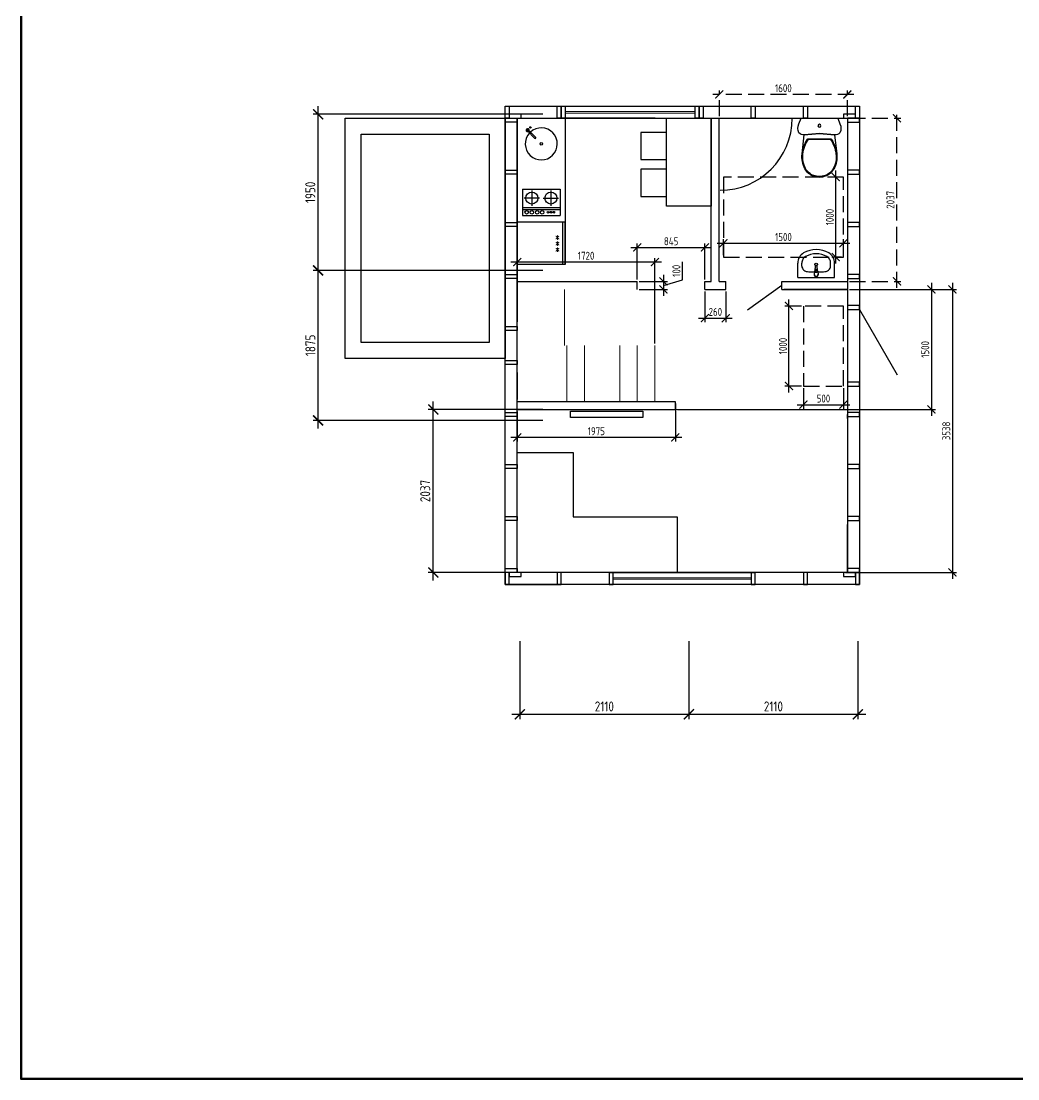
# Model space of a CAD drawing. Header units: millimetres. Extents: x 743280 to 1140305, y -337608 to -106611.
# Drawn here: x 950830 to 963287, y -252250 to -239035 of the extents above; entities that cross this region are included whole.
import ezdxf

# ---------------------------------------------------------------- set-up
doc = ezdxf.new("R2010")
doc.units = ezdxf.units.MM
doc.header["$PDMODE"] = 35
doc.linetypes.add('GOST2.303 4', pattern=[7, 5, -2, 0])
doc.layers.get('Defpoints').update_dxf_attribs({"color": 9})
doc.layers.add('SANTEH', color=7, linetype='Continuous')
doc.layers.add('Сантехника', color=7, linetype='Continuous')
for name, color, linetype, lineweight in [('НЕВИДИМЫЕ', 6, 'GOST2.303 4', 13), ('ОСНОВНЫЕ', 7, 'Continuous', 30), ('РАЗМЕРЫ', 42, 'Continuous', 13), ('Сварка', 102, 'Continuous', 13), ('СПДС_РАЗМЕРЫ', 42, 'Continuous', 13), ('ТОНКИЕ', 250, 'Continuous', 13)]:
    doc.layers.add(name, color=color, linetype=linetype, lineweight=lineweight)
doc.styles.add('Dim', font='iso9.shx')
doc.styles.add('GOST 2.304', font='CS_Gost2304.shx')
doc.dimstyles.new('СПДС', dxfattribs={"dimtxt": 2.5, "dimasz": 2.5, "dimexe": 1.25, "dimexo": 0.625, "dimtad": 1, "dimdec": 0, "dimtxsty": 'GOST 2.304', "dimblk": 'ARCHTICK', "dimblk1": 'ARCHTICK', "dimblk2": 'ARCHTICK', "dimcen": 2.5, "dimdle": 2, "dimadec": 0, "dimazin": 2, "dimtfac": 0.75, "dimtdec": 4, "dimtmove": 1, "dimatfit": 3, "dimfxl": 1, "dimtolj": 1, "dimarcsym": 1})

# ---------------------------------------------------------------- blocks, each defined once
blk = doc.blocks.new('s_45')
at = {"layer": 'SANTEH', "flags": 128}
for points in [[(188, 0), (206, 189, 0.2888), (180, 256, 0.224419), (71, 257), (0, 229), (0, -229), (71, -257, 0.224419), (180, -256, 0.2888), (206, -189)], [(188, 0), (206, 189, 0.2888), (180, 256, 0.224419), (71, 257), (0, 229), (0, -229), (71, -257, 0.224419), (180, -256, 0.2888), (206, -189)], [(206, -189), (445, -217, -0.122327), (261, -148), (261, 148, -0.122328), (445, 217), (206, 189), (188, 0)], [(206, -189), (445, -217, -0.122327), (261, -148), (261, 148, -0.122328), (445, 217), (206, 189), (188, 0)], [(261, -148, 0.122438), (445, -217, 0.152571), (632, -181, 0.185585), (725, -73, 0.17428), (725, 73, 0.185585), (632, 181, 0.152571), (445, 217, 0.122438), (261, 148)], [(261, -148, 0.122438), (445, -217, 0.152571), (632, -181, 0.185585), (725, -73, 0.17428), (725, 73, 0.185585), (632, 181, 0.152571), (445, 217, 0.122438), (261, 148)], [(261, -136, 0.125396), (446, -207, 0.152532), (628, -173, 0.18559), (715, -70, 0.174364), (715, 70, 0.18559), (628, 173, 0.152531), (446, 207, 0.125396), (261, 136)]]:
    blk.add_lwpolyline(points, format="xyb", close=True, dxfattribs=at)
at = {"layer": 'SANTEH'}
blk.add_circle((93, 0), 18.4, dxfattribs=at)
blk = doc.blocks.new('Basin 01_72')
at = {"layer": 'SANTEH', "linetype": 'Continuous'}
for p, q in [((0, 350), (0, 172)), ((460, 350), (0, 350)), ((139, 278), (139, 278)), ((321, 278), (139, 278)), ((206, 312), (206, 317)), ((209, 271), (206, 312)), ((216, 288), (244, 288)), ((216, 273), (216, 288)), ((216, 288), (244, 288)), ((244, 288), (244, 273)), ((251, 271), (254, 312)), ((254, 312), (254, 317)), ((460, 350), (460, 172)), ((50, 207), (50, 172)), ((212, 262), (219, 209)), ((241, 209), (248, 262)), ((410, 207), (410, 172))]:
    blk.add_line(p, q, dxfattribs=at)
for points in [[(139, 278), (122, 277), (105, 273), (90, 266), (76, 257), (65, 247), (57, 235), (52, 221), (50, 207)], [(410, 207), (408, 221), (403, 235), (395, 247), (384, 257), (370, 266), (355, 273), (338, 277), (321, 278)], [(0, 172), (1, 152), (5, 133), (11, 114), (20, 96), (30, 80), (43, 66), (57, 53), (73, 42)], [(50, 172), (51, 159), (53, 147), (57, 135), (63, 124), (69, 113), (77, 104), (86, 96), (97, 89)], [(363, 89), (374, 96), (383, 104), (391, 113), (397, 124), (403, 135), (407, 147), (409, 159), (410, 172)], [(387, 42), (403, 53), (417, 66), (430, 80), (440, 96), (449, 114), (455, 133), (459, 152), (460, 172)], [(73, 42), (110, 24), (149, 11), (189, 3), (230, 0), (271, 3), (311, 11), (350, 24), (387, 42)], [(97, 89), (128, 73), (161, 62), (195, 55), (230, 53), (265, 55), (299, 62), (332, 73), (363, 89)]]:
    blk.add_lwpolyline(points, dxfattribs=at)
blk.add_circle((230, 189), 17.5, dxfattribs=at)
for centre, radius, start, end in [((230, 313), 25, 339.2856, 200.7144), ((230, 313), 24, 7.8374, 171.8967), ((230, 274), 21.1, 185.1696, 354.8304), ((230, 273), 21.1, 185.1696, 354.8304), ((230, 273), 13.6, 180, 0), ((230, 210), 11.2, 187.1389, 352.8611)]:
    blk.add_arc(centre, radius, start, end, dxfattribs=at)
blk = doc.blocks.new('_ArchTick')
at = {"color": 0, "linetype": 'ByBlock', "const_width": 0.15}
blk.add_lwpolyline([(-0.5, -0.5), (0.5, 0.5)], dxfattribs=at)
blk = doc.blocks.new('*D82')
at = {"layer": 'Defpoints', "color": 0, "ltscale": 100, "transparency": 16777216}
for p in [(955981, -243886), (957382, -243886), (957382, -245924)]:
    blk.add_point(p, dxfattribs=at)
at = {"layer": 'РАЗМЕРЫ', "color": 0, "lineweight": -2, "ltscale": 100, "transparency": 16777216}
for p, q in [((955981, -246024), (955981, -243786)), ((957351, -243886), (955918, -243886)), ((957351, -245924), (955918, -245924))]:
    blk.add_line(p, q, dxfattribs=at)
at = {"layer": 'РАЗМЕРЫ', "color": 0, "lineweight": -2, "ltscale": 100, "transparency": 16777216, "xscale": 125, "yscale": 125, "zscale": 125}
for p, rotation in [((955981, -243886), 90), ((955981, -245924), 270)]:
    blk.add_blockref('_ArchTick', p, dxfattribs=dict(at, rotation=rotation))
at = {"layer": 'РАЗМЕРЫ', "color": 0, "ltscale": 100, "transparency": 16777216, "insert": (955880, -244905), "char_height": 125, "attachment_point": 5, "rotation": 90, "style": 'GOST 2.304'}
blk.add_mtext('\\A1;2037', dxfattribs=at)
blk = doc.blocks.new('*D83')
at = {"layer": 'Defpoints', "color": 0, "ltscale": 100, "transparency": 16777216}
for p in [(954541, -242149), (957382, -242149), (957382, -244024)]:
    blk.add_point(p, dxfattribs=at)
at = {"layer": 'РАЗМЕРЫ', "color": 0, "lineweight": -2, "ltscale": 100, "transparency": 16777216}
for p, q in [((954541, -244124), (954541, -242049)), ((957351, -242149), (954479, -242149)), ((957351, -244024), (954479, -244024))]:
    blk.add_line(p, q, dxfattribs=at)
at = {"layer": 'РАЗМЕРЫ', "color": 0, "lineweight": -2, "ltscale": 100, "transparency": 16777216, "xscale": 125, "yscale": 125, "zscale": 125}
for p, rotation in [((954541, -242149), 90), ((954541, -244024), 270)]:
    blk.add_blockref('_ArchTick', p, dxfattribs=dict(at, rotation=rotation))
at = {"layer": 'РАЗМЕРЫ', "color": 0, "ltscale": 100, "transparency": 16777216, "insert": (954445, -243086), "char_height": 125, "attachment_point": 5, "rotation": 90, "style": 'GOST 2.304'}
blk.add_mtext('\\A1;1875', dxfattribs=at)
blk = doc.blocks.new('*D84')
at = {"layer": 'Defpoints', "color": 0, "ltscale": 100, "transparency": 16777216}
for p in [(954541, -240199), (957382, -240199), (957382, -242149)]:
    blk.add_point(p, dxfattribs=at)
at = {"layer": 'РАЗМЕРЫ', "color": 0, "lineweight": -2, "ltscale": 100, "transparency": 16777216}
for p, q in [((954541, -242249), (954541, -240099)), ((957351, -240199), (954479, -240199)), ((957351, -242149), (954479, -242149))]:
    blk.add_line(p, q, dxfattribs=at)
at = {"layer": 'РАЗМЕРЫ', "color": 0, "lineweight": -2, "ltscale": 100, "transparency": 16777216, "xscale": 125, "yscale": 125, "zscale": 125}
for p, rotation in [((954541, -240199), 90), ((954541, -242149), 270)]:
    blk.add_blockref('_ArchTick', p, dxfattribs=dict(at, rotation=rotation))
at = {"layer": 'РАЗМЕРЫ', "color": 0, "ltscale": 100, "transparency": 16777216, "insert": (954444, -241174), "char_height": 125, "attachment_point": 5, "rotation": 90, "style": 'GOST 2.304'}
blk.add_mtext('\\A1;1950', dxfattribs=at)
blk = doc.blocks.new('*D85')
at = {"layer": 'Defpoints', "color": 0, "ltscale": 100, "transparency": 16777216}
for p in [(957063, -246751), (959176, -246751), (959176, -247695)]:
    blk.add_point(p, dxfattribs=at)
at = {"layer": 'РАЗМЕРЫ', "color": 0, "lineweight": -2, "ltscale": 100, "transparency": 16777216}
for p, q in [((957063, -246782), (957063, -247758)), ((959176, -246782), (959176, -247758)), ((956963, -247695), (959276, -247695))]:
    blk.add_line(p, q, dxfattribs=at)
at = {"layer": 'РАЗМЕРЫ', "color": 0, "lineweight": -2, "ltscale": 100, "transparency": 16777216, "xscale": 125, "yscale": 125, "zscale": 125, "rotation": 180}
blk.add_blockref('_ArchTick', (957063, -247695), dxfattribs=at)
at = {"layer": 'РАЗМЕРЫ', "color": 0, "lineweight": -2, "ltscale": 100, "transparency": 16777216, "xscale": 125, "yscale": 125, "zscale": 125}
blk.add_blockref('_ArchTick', (959176, -247695), dxfattribs=at)
at = {"layer": 'РАЗМЕРЫ', "color": 0, "ltscale": 100, "transparency": 16777216, "insert": (958119, -247597), "char_height": 125, "attachment_point": 5, "style": 'GOST 2.304'}
blk.add_mtext('\\A1;2110', dxfattribs=at)
blk = doc.blocks.new('*D86')
at = {"layer": 'Defpoints', "color": 0, "ltscale": 100, "transparency": 16777216}
for p in [(959176, -246751), (961288, -246751), (961288, -247695)]:
    blk.add_point(p, dxfattribs=at)
at = {"layer": 'РАЗМЕРЫ', "color": 0, "lineweight": -2, "ltscale": 100, "transparency": 16777216}
for p, q in [((959176, -246782), (959176, -247758)), ((961288, -246782), (961288, -247758)), ((959076, -247695), (961388, -247695))]:
    blk.add_line(p, q, dxfattribs=at)
at = {"layer": 'РАЗМЕРЫ', "color": 0, "lineweight": -2, "ltscale": 100, "transparency": 16777216, "xscale": 125, "yscale": 125, "zscale": 125, "rotation": 180}
blk.add_blockref('_ArchTick', (959176, -247695), dxfattribs=at)
at = {"layer": 'РАЗМЕРЫ', "color": 0, "lineweight": -2, "ltscale": 100, "transparency": 16777216, "xscale": 125, "yscale": 125, "zscale": 125}
blk.add_blockref('_ArchTick', (961288, -247695), dxfattribs=at)
at = {"layer": 'РАЗМЕРЫ', "color": 0, "ltscale": 100, "transparency": 16777216, "insert": (960232, -247597), "char_height": 125, "attachment_point": 5, "style": 'GOST 2.304'}
blk.add_mtext('\\A1;2110', dxfattribs=at)
blk = doc.blocks.new('*D600')
at = {"layer": 'Defpoints', "color": 0, "transparency": 16777216}
for p in [(961156, -242386), (959006, -243886), (962206, -243886)]:
    blk.add_point(p, dxfattribs=at)
at = {"layer": 'СПДС_РАЗМЕРЫ', "color": 0, "lineweight": -2, "transparency": 16777216}
for p, q in [((962206, -242306), (962206, -243966)), ((961181, -242386), (962256, -242386)), ((959031, -243886), (962256, -243886))]:
    blk.add_line(p, q, dxfattribs=at)
at = {"layer": 'СПДС_РАЗМЕРЫ', "color": 0, "lineweight": -2, "transparency": 16777216, "xscale": 100, "yscale": 100, "zscale": 100}
for p, rotation in [((962206, -242386), 90), ((962206, -243886), 270)]:
    blk.add_blockref('_ArchTick', p, dxfattribs=dict(at, rotation=rotation))
at = {"layer": 'СПДС_РАЗМЕРЫ', "color": 0, "transparency": 16777216, "insert": (962129, -243136), "char_height": 100, "attachment_point": 5, "rotation": 90, "style": 'GOST 2.304'}
blk.add_mtext('\\A1;1500', dxfattribs=at)
blk = doc.blocks.new('*D602')
at = {"layer": 'Defpoints', "color": 0, "transparency": 16777216}
for p in [(959006, -243786), (957031, -243886), (957031, -244236)]:
    blk.add_point(p, dxfattribs=at)
at = {"layer": 'СПДС_РАЗМЕРЫ', "color": 0, "lineweight": -2, "transparency": 16777216}
for p, q in [((959006, -243811), (959006, -244286)), ((957031, -243911), (957031, -244286)), ((959086, -244236), (956951, -244236))]:
    blk.add_line(p, q, dxfattribs=at)
at = {"layer": 'СПДС_РАЗМЕРЫ', "color": 0, "lineweight": -2, "transparency": 16777216, "xscale": 100, "yscale": 100, "zscale": 100, "rotation": 180}
blk.add_blockref('_ArchTick', (957031, -244236), dxfattribs=at)
at = {"layer": 'СПДС_РАЗМЕРЫ', "color": 0, "lineweight": -2, "transparency": 16777216, "xscale": 100, "yscale": 100, "zscale": 100}
blk.add_blockref('_ArchTick', (959006, -244236), dxfattribs=at)
at = {"layer": 'СПДС_РАЗМЕРЫ', "color": 0, "transparency": 16777216, "insert": (958018, -244158), "char_height": 100, "attachment_point": 5, "style": 'GOST 2.304'}
blk.add_mtext('\\A1;1975', dxfattribs=at)
blk = doc.blocks.new('*D622')
at = {"layer": 'Defpoints', "color": 0, "ltscale": 40, "transparency": 16777216}
for p in [(958531, -242286), (958531, -242386), (958856, -242386)]:
    blk.add_point(p, dxfattribs=at)
at = {"layer": 'СПДС_РАЗМЕРЫ', "color": 0, "lineweight": -2, "ltscale": 40, "transparency": 16777216}
for p, q in [((959094, -242265), (959094, -242042)), ((958856, -242206), (958856, -242466)), ((958556, -242286), (958906, -242286)), ((958856, -242336), (959094, -242265)), ((958556, -242386), (958906, -242386))]:
    blk.add_line(p, q, dxfattribs=at)
at = {"layer": 'СПДС_РАЗМЕРЫ', "color": 0, "lineweight": -2, "ltscale": 40, "transparency": 16777216, "xscale": 100, "yscale": 100, "zscale": 100}
for p, rotation in [((958856, -242286), 90), ((958856, -242386), 270)]:
    blk.add_blockref('_ArchTick', p, dxfattribs=dict(at, rotation=rotation))
at = {"layer": 'СПДС_РАЗМЕРЫ', "color": 0, "ltscale": 40, "transparency": 16777216, "insert": (959019, -242154), "char_height": 100, "attachment_point": 5, "rotation": 90, "style": 'GOST 2.304'}
blk.add_mtext('\\A1;100', dxfattribs=at)
blk = doc.blocks.new('*D623')
at = {"layer": 'Defpoints', "color": 0, "ltscale": 40, "transparency": 16777216}
for p in [(959376, -241862), (958531, -242286), (959376, -242286)]:
    blk.add_point(p, dxfattribs=at)
at = {"layer": 'СПДС_РАЗМЕРЫ', "color": 0, "lineweight": -2, "ltscale": 40, "transparency": 16777216}
for p, q in [((958531, -242261), (958531, -241812)), ((959376, -242261), (959376, -241812)), ((958451, -241862), (959456, -241862))]:
    blk.add_line(p, q, dxfattribs=at)
at = {"layer": 'СПДС_РАЗМЕРЫ', "color": 0, "lineweight": -2, "ltscale": 40, "transparency": 16777216, "xscale": 100, "yscale": 100, "zscale": 100, "rotation": 180}
blk.add_blockref('_ArchTick', (958531, -241862), dxfattribs=at)
at = {"layer": 'СПДС_РАЗМЕРЫ', "color": 0, "lineweight": -2, "ltscale": 40, "transparency": 16777216, "xscale": 100, "yscale": 100, "zscale": 100}
blk.add_blockref('_ArchTick', (959376, -241862), dxfattribs=at)
at = {"layer": 'СПДС_РАЗМЕРЫ', "color": 0, "ltscale": 40, "transparency": 16777216, "insert": (958953, -241785), "char_height": 100, "attachment_point": 5, "style": 'GOST 2.304'}
blk.add_mtext('\\A1;845', dxfattribs=at)
blk = doc.blocks.new('*D625')
at = {"layer": 'Defpoints', "color": 0, "ltscale": 40, "transparency": 16777216}
for p in [(959376, -242386), (959636, -242386), (959636, -242746)]:
    blk.add_point(p, dxfattribs=at)
at = {"layer": 'СПДС_РАЗМЕРЫ', "color": 0, "lineweight": -2, "ltscale": 40, "transparency": 16777216}
for p, q in [((959376, -242411), (959376, -242796)), ((959636, -242411), (959636, -242796)), ((959296, -242746), (959716, -242746))]:
    blk.add_line(p, q, dxfattribs=at)
at = {"layer": 'СПДС_РАЗМЕРЫ', "color": 0, "lineweight": -2, "ltscale": 40, "transparency": 16777216, "xscale": 100, "yscale": 100, "zscale": 100, "rotation": 180}
blk.add_blockref('_ArchTick', (959376, -242746), dxfattribs=at)
at = {"layer": 'СПДС_РАЗМЕРЫ', "color": 0, "lineweight": -2, "ltscale": 40, "transparency": 16777216, "xscale": 100, "yscale": 100, "zscale": 100}
blk.add_blockref('_ArchTick', (959636, -242746), dxfattribs=at)
at = {"layer": 'СПДС_РАЗМЕРЫ', "color": 0, "ltscale": 40, "transparency": 16777216, "insert": (959506, -242667), "char_height": 100, "attachment_point": 5, "style": 'GOST 2.304'}
blk.add_mtext('\\A1;260', dxfattribs=at)
blk = doc.blocks.new('*D629')
at = {"layer": 'Defpoints', "color": 0, "ltscale": 40, "transparency": 16777216}
for p in [(961156, -242386), (961106, -245924), (962469, -245924)]:
    blk.add_point(p, dxfattribs=at)
at = {"layer": 'СПДС_РАЗМЕРЫ', "color": 0, "lineweight": -2, "ltscale": 40, "transparency": 16777216}
for p, q in [((962469, -242306), (962469, -246004)), ((961181, -242386), (962519, -242386)), ((961131, -245924), (962519, -245924))]:
    blk.add_line(p, q, dxfattribs=at)
at = {"layer": 'СПДС_РАЗМЕРЫ', "color": 0, "lineweight": -2, "ltscale": 40, "transparency": 16777216, "xscale": 100, "yscale": 100, "zscale": 100}
for p, rotation in [((962469, -242386), 90), ((962469, -245924), 270)]:
    blk.add_blockref('_ArchTick', p, dxfattribs=dict(at, rotation=rotation))
at = {"layer": 'СПДС_РАЗМЕРЫ', "color": 0, "ltscale": 40, "transparency": 16777216, "insert": (962392, -244155), "char_height": 100, "attachment_point": 5, "rotation": 90, "style": 'GOST 2.304'}
blk.add_mtext('\\A1;3538', dxfattribs=at)
blk = doc.blocks.new('*D633')
at = {"layer": 'Defpoints', "color": 0, "ltscale": 40, "transparency": 16777216}
for p in [(957031, -242045), (957031, -243086), (958751, -243086)]:
    blk.add_point(p, dxfattribs=at)
at = {"layer": 'СПДС_РАЗМЕРЫ', "color": 0, "lineweight": -2, "ltscale": 40, "transparency": 16777216}
for p, q in [((958831, -242045), (956951, -242045)), ((957031, -243061), (957031, -241995)), ((958751, -243061), (958751, -241995))]:
    blk.add_line(p, q, dxfattribs=at)
at = {"layer": 'СПДС_РАЗМЕРЫ', "color": 0, "lineweight": -2, "ltscale": 40, "transparency": 16777216, "xscale": 100, "yscale": 100, "zscale": 100, "rotation": 180}
blk.add_blockref('_ArchTick', (957031, -242045), dxfattribs=at)
at = {"layer": 'СПДС_РАЗМЕРЫ', "color": 0, "lineweight": -2, "ltscale": 40, "transparency": 16777216, "xscale": 100, "yscale": 100, "zscale": 100}
blk.add_blockref('_ArchTick', (958751, -242045), dxfattribs=at)
at = {"layer": 'СПДС_РАЗМЕРЫ', "color": 0, "ltscale": 40, "transparency": 16777216, "insert": (957891, -241966), "char_height": 100, "attachment_point": 5, "style": 'GOST 2.304'}
blk.add_mtext('\\A1;1720', dxfattribs=at)
blk = doc.blocks.new('*D637')
at = {"layer": 'Defpoints', "color": 0, "ltscale": 40, "transparency": 16777216}
for p in [(961107, -241809), (959607, -241983), (961107, -241983)]:
    blk.add_point(p, dxfattribs=at)
at = {"layer": 'РАЗМЕРЫ', "color": 0, "lineweight": -2, "ltscale": 40, "transparency": 16777216}
for p, q in [((959527, -241809), (961187, -241809)), ((959607, -241958), (959607, -241759)), ((961107, -241958), (961107, -241759))]:
    blk.add_line(p, q, dxfattribs=at)
at = {"layer": 'РАЗМЕРЫ', "color": 0, "lineweight": -2, "ltscale": 40, "transparency": 16777216, "xscale": 100, "yscale": 100, "zscale": 100, "rotation": 180}
blk.add_blockref('_ArchTick', (959607, -241809), dxfattribs=at)
at = {"layer": 'РАЗМЕРЫ', "color": 0, "lineweight": -2, "ltscale": 40, "transparency": 16777216, "xscale": 100, "yscale": 100, "zscale": 100}
blk.add_blockref('_ArchTick', (961107, -241809), dxfattribs=at)
at = {"layer": 'РАЗМЕРЫ', "color": 0, "ltscale": 40, "transparency": 16777216, "insert": (960357, -241732), "char_height": 100, "attachment_point": 5, "style": 'GOST 2.304'}
blk.add_mtext('\\A1;1500', dxfattribs=at)
blk = doc.blocks.new('*D638')
at = {"layer": 'Defpoints', "color": 0, "ltscale": 40, "transparency": 16777216}
for p in [(961012, -240983), (961107, -240983), (961107, -241983)]:
    blk.add_point(p, dxfattribs=at)
at = {"layer": 'РАЗМЕРЫ', "color": 0, "lineweight": -2, "ltscale": 40, "transparency": 16777216}
for p, q in [((961012, -242063), (961012, -240903)), ((961082, -240983), (960962, -240983)), ((961082, -241983), (960962, -241983))]:
    blk.add_line(p, q, dxfattribs=at)
at = {"layer": 'РАЗМЕРЫ', "color": 0, "lineweight": -2, "ltscale": 40, "transparency": 16777216, "xscale": 100, "yscale": 100, "zscale": 100}
for p, rotation in [((961012, -240983), 90), ((961012, -241983), 270)]:
    blk.add_blockref('_ArchTick', p, dxfattribs=dict(at, rotation=rotation))
at = {"layer": 'РАЗМЕРЫ', "color": 0, "ltscale": 40, "transparency": 16777216, "insert": (960937, -241483), "char_height": 100, "attachment_point": 5, "rotation": 90, "style": 'GOST 2.304'}
blk.add_mtext('\\A1;1000', dxfattribs=at)
blk = doc.blocks.new('*D639')
at = {"layer": 'Defpoints', "color": 0, "transparency": 16777216}
for p in [(960607, -243594), (961107, -243594), (961107, -243827)]:
    blk.add_point(p, dxfattribs=at)
at = {"layer": 'СПДС_РАЗМЕРЫ', "color": 0, "lineweight": -2, "transparency": 16777216}
for p, q in [((960607, -243619), (960607, -243877)), ((961107, -243619), (961107, -243877)), ((960527, -243827), (961187, -243827))]:
    blk.add_line(p, q, dxfattribs=at)
at = {"layer": 'СПДС_РАЗМЕРЫ', "color": 0, "lineweight": -2, "transparency": 16777216, "xscale": 100, "yscale": 100, "zscale": 100, "rotation": 180}
blk.add_blockref('_ArchTick', (960607, -243827), dxfattribs=at)
at = {"layer": 'СПДС_РАЗМЕРЫ', "color": 0, "lineweight": -2, "transparency": 16777216, "xscale": 100, "yscale": 100, "zscale": 100}
blk.add_blockref('_ArchTick', (961107, -243827), dxfattribs=at)
at = {"layer": 'СПДС_РАЗМЕРЫ', "color": 0, "transparency": 16777216, "insert": (960857, -243750), "char_height": 100, "attachment_point": 5, "style": 'GOST 2.304'}
blk.add_mtext('\\A1;500', dxfattribs=at)
blk = doc.blocks.new('*D640')
at = {"layer": 'Defpoints', "color": 0, "transparency": 16777216}
for p in [(960426, -242594), (960607, -242594), (960607, -243594)]:
    blk.add_point(p, dxfattribs=at)
at = {"layer": 'СПДС_РАЗМЕРЫ', "color": 0, "lineweight": -2, "transparency": 16777216}
for p, q in [((960582, -242594), (960376, -242594)), ((960426, -243674), (960426, -242514)), ((960582, -243594), (960376, -243594))]:
    blk.add_line(p, q, dxfattribs=at)
at = {"layer": 'СПДС_РАЗМЕРЫ', "color": 0, "lineweight": -2, "transparency": 16777216, "xscale": 100, "yscale": 100, "zscale": 100}
for p, rotation in [((960426, -242594), 90), ((960426, -243594), 270)]:
    blk.add_blockref('_ArchTick', p, dxfattribs=dict(at, rotation=rotation))
at = {"layer": 'СПДС_РАЗМЕРЫ', "color": 0, "transparency": 16777216, "insert": (960351, -243094), "char_height": 100, "attachment_point": 5, "rotation": 90, "style": 'GOST 2.304'}
blk.add_mtext('\\A1;1000', dxfattribs=at)
blk = doc.blocks.new('*D641')
at = {"layer": 'Defpoints', "color": 0, "ltscale": 40, "transparency": 16777216}
for p in [(961156, -240249), (961776, -240249), (961156, -242286)]:
    blk.add_point(p, dxfattribs=at)
at = {"layer": 'НЕВИДИМЫЕ', "color": 0, "lineweight": -2, "ltscale": 40, "transparency": 16777216}
for p, q in [((961776, -242366), (961776, -240169)), ((961181, -240249), (961826, -240249)), ((961181, -242286), (961826, -242286))]:
    blk.add_line(p, q, dxfattribs=at)
at = {"layer": 'НЕВИДИМЫЕ', "color": 0, "lineweight": -2, "ltscale": 40, "transparency": 16777216, "xscale": 100, "yscale": 100, "zscale": 100}
for p, rotation in [((961776, -240249), 90), ((961776, -242286), 270)]:
    blk.add_blockref('_ArchTick', p, dxfattribs=dict(at, rotation=rotation))
at = {"layer": 'НЕВИДИМЫЕ', "color": 0, "ltscale": 40, "transparency": 16777216, "insert": (961695, -241267), "char_height": 100, "attachment_point": 5, "rotation": 90, "style": 'GOST 2.304'}
blk.add_mtext('\\A1;2037', dxfattribs=at)
blk = doc.blocks.new('*D642')
at = {"layer": 'Defpoints', "color": 0, "ltscale": 40, "transparency": 16777216}
for p in [(959556, -239951), (959556, -240249), (961156, -240249)]:
    blk.add_point(p, dxfattribs=at)
at = {"layer": 'НЕВИДИМЫЕ', "color": 0, "lineweight": -2, "ltscale": 40, "transparency": 16777216}
for p, q in [((961236, -239951), (959476, -239951)), ((959556, -240224), (959556, -239901)), ((961156, -240224), (961156, -239901))]:
    blk.add_line(p, q, dxfattribs=at)
at = {"layer": 'НЕВИДИМЫЕ', "color": 0, "lineweight": -2, "ltscale": 40, "transparency": 16777216, "xscale": 100, "yscale": 100, "zscale": 100, "rotation": 180}
blk.add_blockref('_ArchTick', (959556, -239951), dxfattribs=at)
at = {"layer": 'НЕВИДИМЫЕ', "color": 0, "lineweight": -2, "ltscale": 40, "transparency": 16777216, "xscale": 100, "yscale": 100, "zscale": 100}
blk.add_blockref('_ArchTick', (961156, -239951), dxfattribs=at)
at = {"layer": 'НЕВИДИМЫЕ', "color": 0, "ltscale": 40, "transparency": 16777216, "insert": (960356, -239873), "char_height": 100, "attachment_point": 5, "style": 'GOST 2.304'}
blk.add_mtext('\\A1;1600', dxfattribs=at)

msp = doc.modelspace()

# ---------------------------------------------------------------- linework, layer by layer
for p, q in [((957153.9, -240403), (957250, -240499.1)), ((957165.3, -240391.7), (957261.4, -240487.8)), ((957095, -241134.7), (957568.3, -241134.7)), ((957212.4, -241150.5), (957212.4, -241340.5)), ((957450.9, -241150.5), (957450.9, -241340.5)), ((957568.3, -241134.7), (957568.3, -241461.5)), ((957307.4, -241245.5), (957117.4, -241245.5)), ((957355.9, -241245.5), (957545.9, -241245.5)), ((957095, -241361.5), (957568.3, -241361.5)), ((957095, -241386.5), (957568.3, -241386.5)), ((957630.7, -241548.2), (957030.7, -241548.2)), ((957095, -241461.5), (957568.3, -241461.5)), ((957600.7, -242073.7), (957600.7, -241548.2)), ((957630.7, -242073.7), (957630.7, -241548.2)), ((957630.7, -242073.7), (957030.7, -242073.7))]:
    msp.add_line(p, q)
for centre, radius in [((957194.4, -240362.6), 8.28), ((957330.7, -240568.5), 16.1), ((957212.4, -241245.5), 75), ((957450.9, -241245.5), 75), ((957146.9, -241422.8), 22), ((957213, -241422.8), 22), ((957279.2, -241422.8), 22), ((957341.3, -241422.8), 22), ((957414.5, -241422.8), 11), ((957448.6, -241422.8), 11), ((957486.6, -241422.8), 11)]:
    msp.add_circle(centre, radius)
for centre, radius, start, end in [((957330.7, -240568.5), 200, 137.29244, 132.70756), ((957159.6, -240397.3), 18.8, 340.13146, 289.86854), ((957159.6, -240397.3), 8, 45, 225), ((957255.7, -240493.4), 8, 225, 45)]:
    msp.add_arc(centre, radius, start, end)
at = {"layer": 'SANTEH', "ltscale": 100}
for p, q in [((957555.7, -240098.7), (958755.7, -240098.7)), ((958755.7, -240248.7), (957555.7, -240248.7)), ((957630.7, -240248.7), (957630.7, -242073.7)), ((957727.2, -244423.7), (957727.2, -245228.4)), ((957727.2, -245228.4), (959030.7, -245228.4)), ((958180.7, -245923.7), (960005.7, -245923.7)), ((960005.7, -246073.7), (958180.7, -246073.7))]:
    msp.add_line(p, q, dxfattribs=at)
for points in [[(958895.7, -240248.7), (959455.7, -240248.7), (959455.7, -241345.6), (958895.7, -241345.6)], [(958895.7, -240425.6), (958575.7, -240425.6), (958575.7, -240765.6), (958895.7, -240765.6)], [(958895.7, -240885.6), (958575.7, -240885.6), (958575.7, -241225.6), (958895.7, -241225.6)], [(957697, -243908.1), (958598.4, -243908.1), (958598.4, -243985.2), (957697, -243985.2)]]:
    msp.add_lwpolyline(points, close=True, dxfattribs=at)
for points in [[(958180.7, -245923.7), (957030.7, -245923.7), (957030.7, -244423.7), (957727.2, -244423.7)], [(959030.7, -245228.4), (959030.7, -245923.7)]]:
    msp.add_lwpolyline(points, dxfattribs=at)
msp.add_arc((959566.1, -240248.7), 900, 270, 359.99996, dxfattribs=at)
at = {"layer": 'НЕВИДИМЫЕ', "ltscale": 40}
msp.add_line((959005.7, -243886.2), (961888.8, -243886.2), dxfattribs=at)
at = {"layer": 'НЕВИДИМЫЕ', "lineweight": 30, "ltscale": 40}
for points in [[(959606.6, -241982.6), (961106.6, -241982.6), (961106.6, -240982.6), (959606.6, -240982.6)], [(960606.6, -243594.5), (961106.6, -243594.5), (961106.6, -242594.5), (960606.6, -242594.5)]]:
    msp.add_lwpolyline(points, close=True, dxfattribs=at)
at = {"layer": 'ОСНОВНЫЕ', "ltscale": 100}
for p, q in [((957030.7, -240248.7), (957030.7, -242748.7)), ((959455.7, -242286.2), (959455.7, -240248.7)), ((959555.7, -242286.2), (959555.7, -240248.7)), ((961155.7, -240248.7), (961155.7, -240948.7)), ((957095, -241134.7), (957095, -241461.5)), ((957030.7, -244048.7), (957030.7, -241548.7)), ((957030.7, -242193.7), (957030.7, -242793.7)), ((957030.7, -242286.2), (958530.7, -242286.2)), ((958530.7, -242386.2), (958530.7, -242286.2)), ((959375.7, -242286.2), (959455.7, -242286.2)), ((959375.7, -242386.2), (959375.7, -242286.2)), ((959555.7, -242286.2), (959636.1, -242286.2)), ((959636.1, -242386.2), (959636.1, -242286.2)), ((960336.1, -242336.2), (959906.1, -242644.9)), ((960336.1, -242386.2), (960336.1, -242286.2)), ((960336.1, -242286.2), (961155.7, -242286.2)), ((959375.7, -242386.2), (959636.1, -242386.2)), ((960336.1, -242386.2), (961155.7, -242386.2)), ((961155.7, -242386.2), (960360.9, -242386.2)), ((961305.7, -242635.6), (961778.3, -243454.1)), ((957030.7, -243423.7), (957030.7, -243761.2)), ((961155.7, -243545.6), (961155.7, -244623.7)), ((957030.7, -243786.2), (959005.7, -243786.2)), ((957030.7, -243786.2), (958945.7, -243786.2)), ((959005.7, -243786.2), (959005.7, -243886.2)), ((957030.7, -243886.2), (959005.7, -243886.2)), ((957030.7, -245923.7), (957030.7, -243923.7)), ((961155.7, -243998.7), (961155.7, -243948.7)), ((957030.7, -245323.7), (957030.7, -244623.7)), ((961155.7, -245923.7), (961155.7, -245323.7)), ((956930.7, -246073.7), (957540.7, -246073.7))]:
    msp.add_line(p, q, dxfattribs=at)
at = {"layer": 'ОСНОВНЫЕ'}
for points in [[(956880.7, -240098.7), (956930.7, -240098.7), (956930.7, -240248.7), (956880.7, -240248.7)], [(957530.7, -240098.7), (957580.7, -240098.7), (957580.7, -240248.7), (957530.7, -240248.7)], [(957580.7, -240098.7), (957630.7, -240098.7), (957630.7, -240248.7), (957580.7, -240248.7)], [(959255.7, -240098.7), (959305.7, -240098.7), (959305.7, -240248.7), (959255.7, -240248.7)], [(959305.7, -240098.7), (959355.7, -240098.7), (959355.7, -240248.7), (959305.7, -240248.7)], [(959955.7, -240098.7), (960005.7, -240098.7), (960005.7, -240248.7), (959955.7, -240248.7)], [(960605.7, -240098.7), (960655.7, -240098.7), (960655.7, -240248.7), (960605.7, -240248.7)], [(961255.7, -240098.7), (961305.7, -240098.7), (961305.7, -240248.7), (961255.7, -240248.7)], [(957080.7, -240248.7), (957080.7, -240198.7), (956930.7, -240198.7), (956930.7, -240248.7)], [(961255.7, -240248.7), (961255.7, -240198.7), (961105.7, -240198.7), (961105.7, -240248.7)], [(956880.7, -240298.7), (956880.7, -240248.7), (957030.7, -240248.7), (957030.7, -240298.7)], [(961305.7, -240298.7), (961305.7, -240248.7), (961155.7, -240248.7), (961155.7, -240298.7)], [(956880.7, -240948.7), (956880.7, -240898.7), (957030.7, -240898.7), (957030.7, -240948.7)], [(961305.7, -240948.7), (961305.7, -240898.7), (961155.7, -240898.7), (961155.7, -240948.7)], [(956880.7, -241598.7), (956880.7, -241548.7), (957030.7, -241548.7), (957030.7, -241598.7)], [(961305.7, -241598.7), (961305.7, -241548.7), (961155.7, -241548.7), (961155.7, -241598.7)], [(956880.7, -242248.7), (956880.7, -242198.7), (957030.7, -242198.7), (957030.7, -242248.7)], [(961305.7, -242248.7), (961305.7, -242198.7), (961155.7, -242198.7), (961155.7, -242248.7)], [(961305.7, -242635.6), (961305.7, -242585.6), (961155.7, -242585.6), (961155.7, -242635.6)], [(956880.7, -242898.7), (956880.7, -242848.7), (957030.7, -242848.7), (957030.7, -242898.7)], [(956880.7, -243323.7), (956880.7, -243273.7), (957030.7, -243273.7), (957030.7, -243323.7)], [(961305.7, -243595.6), (961305.7, -243545.6), (961155.7, -243545.6), (961155.7, -243595.6)], [(956880.7, -243973.7), (956880.7, -243923.7), (957030.7, -243923.7), (957030.7, -243973.7)], [(961305.7, -243973.7), (961305.7, -243923.7), (961155.7, -243923.7), (961155.7, -243973.7)], [(956880.7, -244623.7), (956880.7, -244573.7), (957030.7, -244573.7), (957030.7, -244623.7)], [(961305.7, -244623.7), (961305.7, -244573.7), (961155.7, -244573.7), (961155.7, -244623.7)], [(956880.7, -245273.7), (956880.7, -245223.7), (957030.7, -245223.7), (957030.7, -245273.7)], [(961305.7, -245273.7), (961305.7, -245223.7), (961155.7, -245223.7), (961155.7, -245273.7)], [(956880.7, -245923.7), (956880.7, -245873.7), (957030.7, -245873.7), (957030.7, -245923.7)], [(956880.7, -246073.7), (956930.7, -246073.7), (956930.7, -245923.7), (956880.7, -245923.7)], [(957080.7, -245973.7), (957080.7, -245923.7), (956930.7, -245923.7), (956930.7, -245973.7)], [(957530.7, -246073.7), (957580.7, -246073.7), (957580.7, -245923.7), (957530.7, -245923.7)], [(958180.7, -246073.7), (958230.7, -246073.7), (958230.7, -245923.7), (958180.7, -245923.7)], [(959955.7, -246073.7), (960005.7, -246073.7), (960005.7, -245923.7), (959955.7, -245923.7)], [(960605.7, -246073.7), (960655.7, -246073.7), (960655.7, -245923.7), (960605.7, -245923.7)], [(961255.7, -245973.7), (961255.7, -245923.7), (961105.7, -245923.7), (961105.7, -245973.7)], [(961305.7, -245923.7), (961305.7, -245873.7), (961155.7, -245873.7), (961155.7, -245923.7)], [(961255.7, -246073.7), (961305.7, -246073.7), (961305.7, -245923.7), (961255.7, -245923.7)]]:
    msp.add_lwpolyline(points, close=True, dxfattribs=at)
at = {"layer": 'ОСНОВНЫЕ', "ltscale": 100}
for points in [[(958180.7, -246073.7), (956880.7, -246073.7), (956880.7, -240098.7), (957555.7, -240098.7)], [(958755.7, -240098.7), (961305.7, -240098.7), (961305.7, -242635.6)], [(958180.7, -245923.7), (957030.7, -245923.7), (957030.7, -240248.7), (957555.7, -240248.7)], [(958755.7, -240248.7), (961155.7, -240248.7), (961155.7, -242635.6)], [(961155.7, -243545.6), (961155.7, -245923.7), (960005.7, -245923.7)], [(961305.7, -243545.6), (961305.7, -246073.7), (960005.7, -246073.7)]]:
    msp.add_lwpolyline(points, dxfattribs=at)
for points in [[(956880.7, -240098.7), (961305.7, -240098.7), (961305.7, -246073.7), (956880.7, -246073.7)], [(954880.7, -240248.7), (956880.7, -240248.7), (956880.7, -243248.7), (954880.7, -243248.7)], [(961155.7, -245923.7), (957030.7, -245923.7), (957030.7, -240248.7), (961155.7, -240248.7)], [(955080.7, -240448.7), (956680.7, -240448.7), (956680.7, -243048.7), (955080.7, -243048.7)]]:
    msp.add_lwpolyline(points, close=True, dxfattribs=at)
at = {"layer": 'Сварка', "lineweight": 100, "ltscale": 100}
msp.add_lwpolyline([(950830, -225820), (1014607.6, -225820), (1014607.6, -252250), (950830, -252250)], close=True, dxfattribs=at)
at = {"layer": 'ТОНКИЕ', "ltscale": 100}
for p, q in [((957630.7, -240163.7), (959255.7, -240163.7)), ((959255.7, -240183.7), (957630.7, -240183.7)), ((957620.7, -243086.2), (957620.7, -242386.2)), ((957650.7, -243786.2), (957650.7, -243086.2)), ((957870.7, -243786.2), (957870.7, -243086.2)), ((958310.7, -243786.2), (958310.7, -243086.2)), ((958530.7, -243786.2), (958530.7, -243086.2)), ((958750.7, -243786.2), (958750.7, -243086.2)), ((958230.7, -245988.7), (959955.7, -245988.7)), ((959955.7, -246008.7), (958230.7, -246008.7))]:
    msp.add_line(p, q, dxfattribs=at)

# ---------------------------------------------------------------- block references
at = {"layer": 'SANTEH', "ltscale": 100, "xscale": -1, "rotation": 90}
msp.add_blockref('s_45', (960806.9, -240248.7), dxfattribs=at)
at = {"layer": 'Сантехника', "color": 0, "lineweight": -2, "rotation": 180}
msp.add_blockref('Basin 01_72', (960996.3, -241887.9), dxfattribs=at)

# ---------------------------------------------------------------- texts
at = {"ltscale": 0.5, "style": 'Dim'}
msp.add_text('***', height=125, rotation=90, dxfattribs=at).set_placement((957581.6, -241929.1))

# ---------------------------------------------------------------- dimensions: what is measured, and where the dimension line sits
at = {"layer": 'НЕВИДИМЫЕ', "ltscale": 40}
dim = msp.add_linear_dim(base=(959555.7, -239950.5), p1=(961155.7, -240248.7), p2=(959555.7, -240248.7), dimstyle='СПДС', override={"dimscale": 40}, dxfattribs=at)
dim.commit()
dim.dimension.update_dxf_attribs({"geometry": '*D642', "text_midpoint": (960355.7, -239872.6)})
dim = msp.add_linear_dim(base=(961775.8418338, -240248.7375764), p1=(961155.7201206, -242286.2375764), p2=(961155.7201206, -240248.7375764), angle=90, dimstyle='СПДС', override={"dimscale": 40}, dxfattribs=at)
dim.commit()
dim.dimension.update_dxf_attribs({"geometry": '*D641', "text_midpoint": (961694.8977345, -241267.4875764)})
at = {"layer": 'РАЗМЕРЫ', "ltscale": 100}
for base, p1, p2, override, picture, middle in [((954541.2, -240198.7), (957382.1, -242148.7), (957382.1, -240198.7), {"dimscale": 50, "dimsah": 1}, '*D84', (954443.9, -241173.7)), ((954541.2, -242148.7), (957382.1, -244023.7), (957382.1, -242148.7), {"dimscale": 50, "dimsah": 1}, '*D83', (954444.9, -243086.2)), ((955980.9950327, -243886.2375764), (957382.1270699, -245923.7375764), (957382.1270699, -243886.2375764), {"dimscale": 50, "dimlfac": 1, "dimtxsty": 'GOST 2.304', "dimblk1": 'ArchTick', "dimblk2": 'ArchTick', "dimsah": 1, "dimtolj": 1}, '*D82', (955879.8149086, -244904.9875764))]:
    dim = msp.add_linear_dim(base=base, p1=p1, p2=p2, angle=90, dimstyle='СПДС', override=override, dxfattribs=at)
    dim.commit()
    dim.dimension.update_dxf_attribs({"geometry": picture, "text_midpoint": middle})
at = {"layer": 'РАЗМЕРЫ', "ltscale": 40}
dim = msp.add_linear_dim(base=(961011.9, -240982.6), p1=(961106.6, -241982.6), p2=(961106.6, -240982.6), angle=90, dimstyle='СПДС', override={"dimscale": 40}, dxfattribs=at)
dim.commit()
dim.dimension.update_dxf_attribs({"geometry": '*D638', "text_midpoint": (960936.9, -241482.6)})
dim = msp.add_linear_dim(base=(961106.6, -241809.2), p1=(959606.6, -241982.6), p2=(961106.6, -241982.6), dimstyle='СПДС', override={"dimscale": 40}, dxfattribs=at)
dim.commit()
dim.dimension.update_dxf_attribs({"geometry": '*D637', "text_midpoint": (960356.6, -241732.1)})
at = {"layer": 'РАЗМЕРЫ', "ltscale": 100}
for base, p1, p2, picture, middle in [((959175.7, -247695.2), (957063.2, -246750.9), (959175.7, -246750.9), '*D85', (958119.5, -247596.6)), ((961288.2, -247695.2), (959175.7, -246750.9), (961288.2, -246750.9), '*D86', (960232, -247596.6))]:
    dim = msp.add_linear_dim(base=base, p1=p1, p2=p2, text='2110', dimstyle='СПДС', override={"dimscale": 50, "dimlfac": 1, "dimtxsty": 'GOST 2.304', "dimblk1": 'ArchTick', "dimblk2": 'ArchTick', "dimsah": 1, "dimtolj": 1}, dxfattribs=at)
    dim.commit()
    dim.dimension.update_dxf_attribs({"geometry": picture, "text_midpoint": middle})
at = {"layer": 'СПДС_РАЗМЕРЫ', "ltscale": 40}
for base, p1, p2, picture, middle in [((959375.7, -241862.2), (958530.7, -242286.2), (959375.7, -242286.2), '*D623', (958953.2, -241785.1)), ((957030.7, -242045.2), (958750.7, -243086.2), (957030.7, -243086.2), '*D633', (957890.7, -241966.4)), ((959636.1, -242745.8), (959375.7, -242386.2), (959636.1, -242386.2), '*D625', (959505.9, -242666.9))]:
    dim = msp.add_linear_dim(base=base, p1=p1, p2=p2, dimstyle='СПДС', override={"dimscale": 40}, dxfattribs=at)
    dim.commit()
    dim.dimension.update_dxf_attribs({"geometry": picture, "text_midpoint": middle})
for base, p1, p2, picture, middle in [((958856.4, -242386.2), (958530.7, -242286.2), (958530.7, -242386.2), '*D622', (959018.9, -242240)), ((962469.4194225, -245923.7375764), (961155.7201206, -242386.2375764), (961105.7201206, -245923.7375764), '*D629', (962392.3483547, -244154.9875764))]:
    dim = msp.add_linear_dim(base=base, p1=p1, p2=p2, angle=90, dimstyle='СПДС', override={"dimscale": 40}, dxfattribs=at)
    dim.commit()
    dim.dimension.update_dxf_attribs({"geometry": picture, "text_midpoint": middle})
at = {"layer": 'СПДС_РАЗМЕРЫ'}
for base, p1, p2, picture, middle in [((962205.7, -243886.2), (961155.7, -242386.2), (959005.7, -243886.2), '*D600', (962128.6, -243136.2)), ((960426.1, -242594.5), (960606.6, -243594.5), (960606.6, -242594.5), '*D640', (960351.1, -243094.5))]:
    dim = msp.add_linear_dim(base=base, p1=p1, p2=p2, angle=90, dimstyle='СПДС', override={"dimscale": 40}, dxfattribs=at)
    dim.commit()
    dim.dimension.update_dxf_attribs({"geometry": picture, "text_midpoint": middle})
for base, p1, p2, picture, middle in [((961106.6, -243827), (960606.6, -243594.5), (961106.6, -243594.5), '*D639', (960856.6, -243750)), ((957030.7, -244236.2), (959005.7, -243786.2), (957030.7, -243886.2), '*D602', (958018.2, -244158.3))]:
    dim = msp.add_linear_dim(base=base, p1=p1, p2=p2, dimstyle='СПДС', override={"dimscale": 40}, dxfattribs=at)
    dim.commit()
    dim.dimension.update_dxf_attribs({"geometry": picture, "text_midpoint": middle})

doc.saveas('drawing.dxf')
